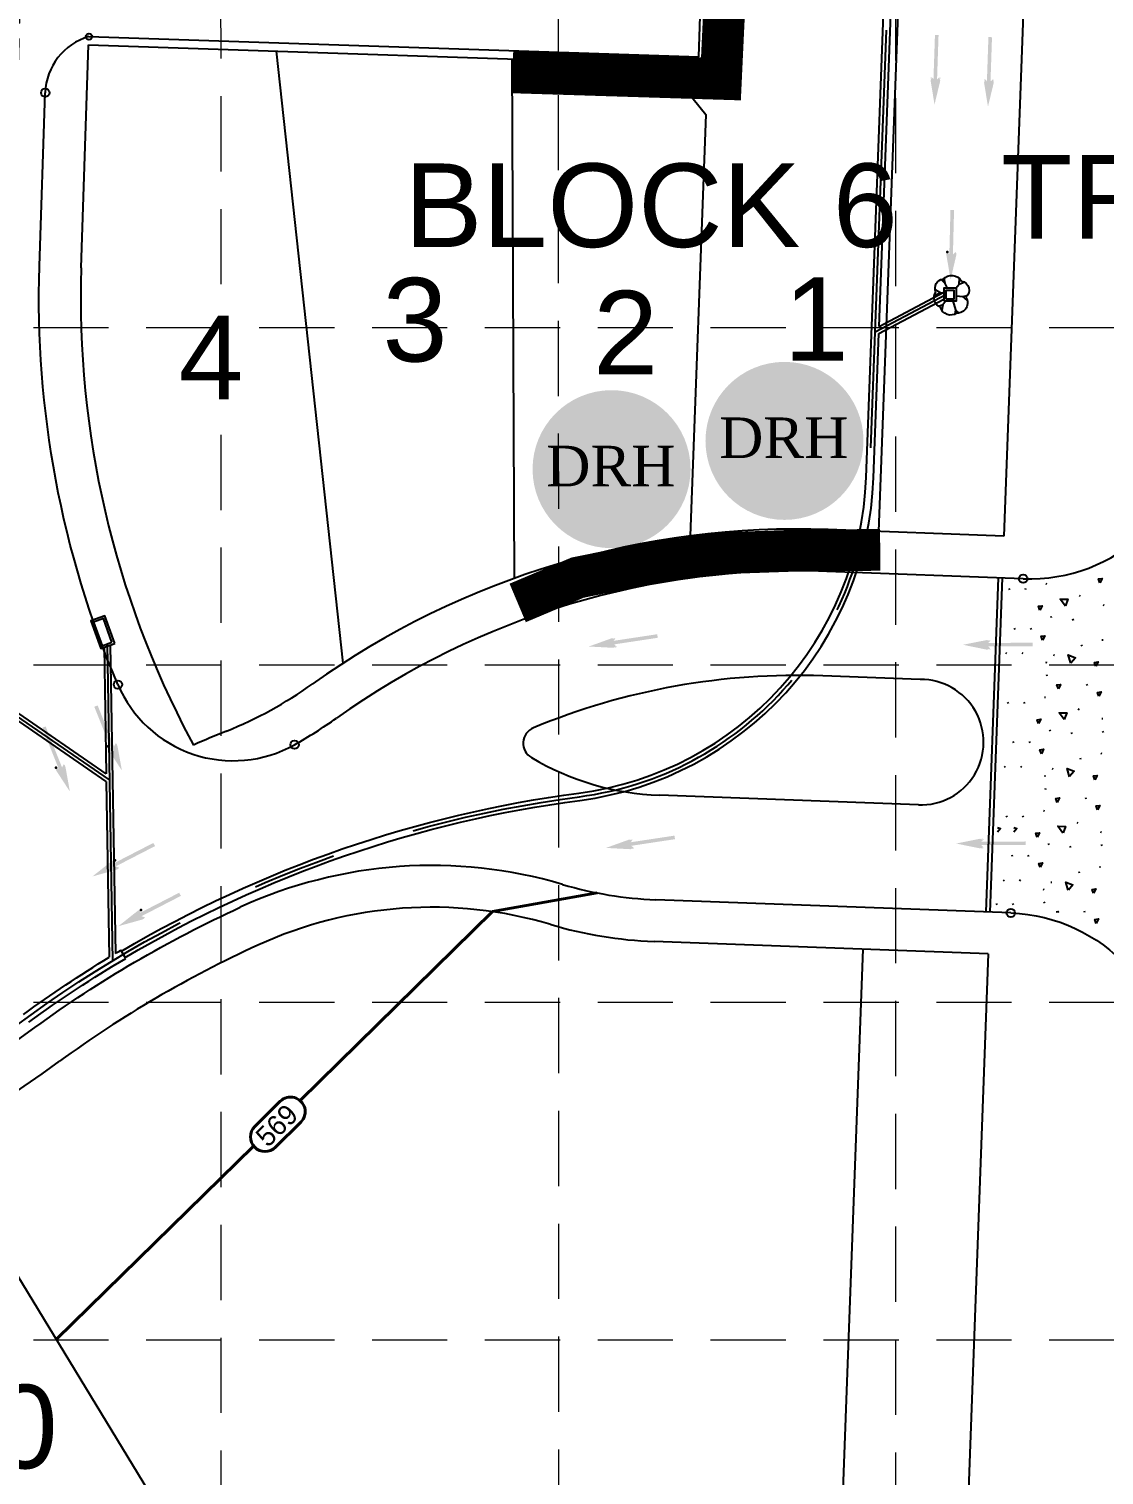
# Model space of a CAD drawing. Header units: feet. Extents: x 10084 to 13321, y 3329 to 8503.
# Drawn here: x 12787.2 to 13044.4, y 6287.3 to 6633.3 of the extents above; entities that cross this region are included whole.
import ezdxf
from ezdxf.enums import TextEntityAlignment as Align

# ---------------------------------------------------------------- set-up
doc = ezdxf.new("R2010")
doc.units = ezdxf.units.FT
doc.header["$LTSCALE"] = 40
doc.header["$MEASUREMENT"] = 0
for name, pattern in [('( Dashdot )', [1.001, 0.5, -0.25, 0.001, -0.25]), ('CENTERX2', [4, 2.5, -0.5, 0.5, -0.5]), ('DASHED', [0.75, 0.5, -0.25]), ('HIDDEN', [0.375, 0.25, -0.125])]:
    doc.linetypes.add(name, pattern=pattern)
for name, color, linetype in [('BASE', 7, 'Continuous'), ('CURB', 4, 'Continuous'), ('EROSION BLANKETS', 84, 'Continuous'), ('flow arrow', 4, 'Continuous'), ('GRID', 254, 'DASHED'), ('INLET', 4, 'Continuous'), ('LEGEND', 7, 'Continuous'), ('Level 1', 7, 'Continuous'), ('Level 18', 7, 'Continuous'), ('LOT', 7, 'Continuous'), ('NAME', 6, 'Continuous'), ('ROW', 3, '( Dashdot )'), ('STORM', 2, 'Continuous'), ('storm CL', 7, 'CENTERX2')]:
    doc.layers.add(name, color=color, linetype=linetype)
doc.styles.add('DRHorton', font='dutcheb.ttf')
doc.styles.get("Standard").update_dxf_attribs({"font": 'ARIAL.TTF'})
doc.styles.add('Style-CB101', font='CB101.shx')

# ---------------------------------------------------------------- blocks, each defined once
blk = doc.blocks.new('DRHorton')
h = blk.add_hatch(color=1)
h.paths.add_polyline_path([(78.69822540696084, 25.78470422915278, 1), (40.43404856909645, 25.78470422915278, 1)])
h.paths.add_polyline_path([(42.32948281545312, 17.90510793809595), (76.50029822822269, 17.90510793809595), (76.50029822822269, 34.86907338622756), (42.32948281545312, 34.86907338622756)], flags=24)
at = {"layer": 'BASE', "color": 176, "style": 'DRHorton'}
blk.add_text('DRH', height=9.814143575853077, dxfattribs=at).set_placement((59.39083912051757, 21.64263810623019), align=Align.CENTER)

msp = doc.modelspace()

# ---------------------------------------------------------------- hatches: boundary and pattern name
at = {"layer": 'flow arrow', "linetype": 'Continuous', "lineweight": 30}
h = msp.add_hatch(color=7, dxfattribs=at)
edge = h.paths.add_edge_path()
edge.add_line((13003.06605824565, 6621.805542651578), (13003.54812531686, 6621.249836050528))
edge.add_line((13003.54812531686, 6621.249836050528), (13003.90536500069, 6631.827710274999))
edge.add_line((13003.90536500069, 6631.827710274999), (13004.76499890381, 6631.799966585169))
edge.add_line((13004.76499890381, 6631.799966585169), (13004.40765993275, 6621.222080442357))
edge.add_line((13004.40765993275, 6621.222080442357), (13005.03329905009, 6621.750009200162))
edge.add_line((13005.03329905009, 6621.750009200162), (13005.03472124133, 6621.751632550022))
edge.add_ellipse((13005.05643371424, 6621.208418183674), major_axis=(0.01891894028124684, 0.5596803770504486), ratio=0.2857142857142858, start_angle=-125.83152777777792, end_angle=14.496719444444523, ccw=False)
edge.add_line((13005.17500314593, 6620.876396723314), (13005.17295095407, 6620.876930233376))
edge.add_line((13005.17295095407, 6620.876930233375), (13003.80111286669, 6615.190397362607))
edge.add_line((13003.80111286669, 6615.190397362607), (13002.8585675527, 6620.95988551949))
edge.add_line((13002.8585675527, 6620.95988551949), (13002.85926657197, 6620.958763917506))
edge.add_ellipse((13003.00146920859, 6621.273152180233), major_axis=(0.01891894028124684, 0.5596803770504486), ratio=0.2857142857142858, start_angle=-17.182672222222322, end_angle=124.7269333333333, ccw=False)
edge.add_line((13003.06678383761, 6621.806255899927), (13003.06605824565, 6621.805542651578))
edge.add_line((13003.06605824565, 6621.805542651578), (13003.06605824565, 6621.805542651578))
edge.add_line((13003.06605824565, 6621.805542651578), (13003.06605824565, 6621.805542651578))
h = msp.add_hatch(color=7, dxfattribs=at)
edge = h.paths.add_edge_path()
edge.add_line((13015.85385824565, 6621.300442651578), (13016.33592531686, 6620.744736050528))
edge.add_line((13016.33592531686, 6620.744736050528), (13016.69316500069, 6631.322610274999))
edge.add_line((13016.69316500069, 6631.322610274999), (13017.55279890381, 6631.294866585169))
edge.add_line((13017.55279890381, 6631.294866585169), (13017.19545993275, 6620.716980442357))
edge.add_line((13017.19545993275, 6620.716980442357), (13017.82109905009, 6621.244909200162))
edge.add_line((13017.82109905009, 6621.244909200162), (13017.82252124133, 6621.246532550022))
edge.add_ellipse((13017.84423371424, 6620.703318183673), major_axis=(0.01891894028124684, 0.5596803770504486), ratio=0.2857142857142858, start_angle=-125.83152777777792, end_angle=14.496719444444523, ccw=False)
edge.add_line((13017.96280314593, 6620.371296723314), (13017.96075095407, 6620.371830233375))
edge.add_line((13017.96075095407, 6620.371830233375), (13016.58891286669, 6614.685297362606))
edge.add_line((13016.58891286669, 6614.685297362606), (13015.6463675527, 6620.45478551949))
edge.add_line((13015.6463675527, 6620.45478551949), (13015.64706657197, 6620.453663917506))
edge.add_ellipse((13015.78926920859, 6620.768052180233), major_axis=(0.01891894028124684, 0.5596803770504486), ratio=0.2857142857142858, start_angle=-17.182672222222322, end_angle=124.7269333333333, ccw=False)
edge.add_line((13015.85458383761, 6621.301155899927), (13015.85385824565, 6621.300442651577))
edge.add_line((13015.85385824565, 6621.300442651578), (13015.85385824565, 6621.300442651578))
edge.add_line((13015.85385824565, 6621.300442651578), (13015.85385824565, 6621.300442651578))
at = {"layer": 'flow arrow'}
h = msp.add_hatch(color=7, dxfattribs=at)
edge = h.paths.add_edge_path()
edge.add_line((12927.4656, 6487.4633), (12927.0074, 6486.8878))
edge.add_line((12927.0074, 6486.8878), (12937.4722, 6488.4699))
edge.add_line((12937.4722, 6488.4699), (12937.6021, 6487.6197))
edge.add_line((12937.6021, 6487.6197), (12927.1371, 6486.0377))
edge.add_line((12927.1371, 6486.0377), (12927.7705, 6485.5191))
edge.add_line((12927.7705, 6485.5191), (12927.77258526707, 6485.517860183679))
edge.add_ellipse((12927.24249017257, 6485.397226762782), major_axis=(0.5537101851058147, 0.08369606269164925), ratio=0.2857142857142856, start_angle=-125.83152777777792, end_angle=14.496719444444523, ccw=False)
edge.add_line((12926.93773347829, 6485.219969048033), (12926.9377, 6485.2222))
edge.add_line((12926.9377, 6485.2222), (12921.0962, 6485.5315))
edge.add_line((12921.0962, 6485.5315), (12926.5962, 6487.5127))
edge.add_line((12926.5962, 6487.5127), (12926.59545144114, 6487.511750532645))
edge.add_ellipse((12926.93053492997, 6487.429406098438), major_axis=(0.5537101851058147, 0.08369606269164925), ratio=0.2857142857142859, start_angle=-17.182672222222322, end_angle=124.7269333333333, ccw=False)
edge.add_line((12927.46659618808, 6487.462630450607), (12927.4656, 6487.4633))
edge.add_line((12927.4656, 6487.4633), (12927.4656, 6487.4633))
edge.add_line((12927.4656, 6487.4633), (12927.4656, 6487.4633))
h = msp.add_hatch(color=7, dxfattribs=at)
edge = h.paths.add_edge_path()
edge.add_line((13017.2007, 6486.9098), (13016.662, 6486.4089))
edge.add_line((13016.662, 6486.4089), (13027.2457, 6486.415800000001))
edge.add_line((13027.2457, 6486.415800000001), (13027.2476, 6485.5558))
edge.add_line((13027.2476, 6485.5558), (13016.6637, 6485.548900000001))
edge.add_line((13016.6637, 6485.548900000001), (13017.2129, 6484.941800000001))
edge.add_line((13017.2129, 6484.941800000001), (13017.2147230224, 6484.940358664772))
edge.add_ellipse((13016.67257761835, 6484.899965691196), major_axis=(0.5599998892044078, 0.0003522655974623564), ratio=0.2857142857142856, start_angle=-125.83152777777792, end_angle=14.496719444444523, ccw=False)
edge.add_line((13016.34483310646, 6484.770040808757), (13016.3452, 6484.7722))
edge.add_line((13016.3452, 6484.7722), (13010.6148, 6485.9475))
edge.add_line((13010.6148, 6485.9475), (13016.3484, 6487.088000000001))
edge.add_line((13016.3484, 6487.088000000001), (13016.34746127192, 6487.087240079232))
edge.add_ellipse((13016.66655684934, 6486.955940563608), major_axis=(0.5599998892044078, 0.0003522655974623564), ratio=0.2857142857142858, start_angle=-17.182672222222322, end_angle=124.7269333333333, ccw=False)
edge.add_line((13017.20159241577, 6486.909010054587), (13017.2007, 6486.9098))
edge.add_line((13017.2007, 6486.9098), (13017.2007, 6486.9098))
edge.add_line((13017.2007, 6486.9098), (13017.2007, 6486.9098))
at = {"layer": 'flow arrow', "linetype": 'Continuous', "lineweight": 30}
h = msp.add_hatch(color=7, dxfattribs=at)
edge = h.paths.add_edge_path()
edge.add_line((12807.8916516997, 6462.35845387285), (12807.53110858116, 6461.623563338155))
edge.add_line((12807.53110858116, 6461.623563338154), (12803.59558357796, 6471.448813611069))
edge.add_line((12803.59558357796, 6471.448813611069), (12802.79876449226, 6471.125332573354))
edge.add_line((12802.79876449226, 6471.125332573355), (12806.73274457497, 6461.303657663421))
edge.add_line((12806.73274457497, 6461.30365766342), (12806.06943939065, 6461.615574580368))
edge.add_line((12806.06943939065, 6461.615574580368), (12806.06739284314, 6461.615790897194))
edge.add_ellipse((12806.22244105919, 6461.101567623028), major_axis=(-0.2082197556489666, 0.519850486090034), ratio=0.2857142857142857, start_angle=342.8173277777778, end_angle=484.7269333333335)
edge.add_line((12806.21898452628, 6460.756531971773), (12806.21907113647, 6460.75764188638))
edge.add_line((12806.21907113647, 6460.75764188638), (12809.405, 6455.858999999999))
edge.add_line((12809.405, 6455.858999999999), (12808.37036702, 6461.61521106025))
edge.add_line((12808.37036702, 6461.615211060249), (12808.37156819811, 6461.614321463442))
edge.add_ellipse((12808.12925710794, 6461.870411825548), major_axis=(-0.2082197556489666, 0.519850486090034), ratio=0.2857142857142855, start_angle=234.1684722222222, end_angle=374.4967194444445)
edge.add_line((12807.89048627247, 6462.358819149843), (12807.8916516997, 6462.35845387285))
edge.add_line((12807.8916516997, 6462.35845387285), (12807.8916516997, 6462.35845387285))
h = msp.add_hatch(color=7, dxfattribs=at)
edge = h.paths.add_edge_path()
edge.add_line((12795.4535516997, 6457.32285387285), (12795.09300858116, 6456.587963338155))
edge.add_line((12795.09300858116, 6456.587963338154), (12791.15748357796, 6466.413213611068))
edge.add_line((12791.15748357796, 6466.413213611069), (12790.36066449226, 6466.089732573355))
edge.add_line((12790.36066449226, 6466.089732573355), (12794.29464457497, 6456.268057663421))
edge.add_line((12794.29464457497, 6456.26805766342), (12793.63133939065, 6456.579974580368))
edge.add_line((12793.63133939065, 6456.579974580368), (12793.62929284314, 6456.580190897193))
edge.add_ellipse((12793.78434105919, 6456.065967623028), major_axis=(-0.2082197556489666, 0.519850486090034), ratio=0.2857142857142857, start_angle=342.8173277777778, end_angle=484.7269333333335)
edge.add_line((12793.78088452628, 6455.720931971773), (12793.78097113647, 6455.72204188638))
edge.add_line((12793.78097113647, 6455.72204188638), (12796.9669, 6450.823399999999))
edge.add_line((12796.9669, 6450.823399999999), (12795.93226702, 6456.57961106025))
edge.add_line((12795.93226702, 6456.579611060249), (12795.93346819811, 6456.578721463442))
edge.add_ellipse((12795.69115710794, 6456.834811825548), major_axis=(-0.2082197556489666, 0.519850486090034), ratio=0.2857142857142855, start_angle=234.1684722222222, end_angle=374.4967194444445)
edge.add_line((12795.45238627247, 6457.323219149843), (12795.4535516997, 6457.32285387285))
edge.add_line((12795.4535516997, 6457.32285387285), (12795.4535516997, 6457.32285387285))
h = msp.add_hatch(color=7, dxfattribs=at)
edge = h.paths.add_edge_path()
edge.add_line((12808.68352507865, 6432.644276901633), (12807.91777071695, 6432.933888817156))
edge.add_line((12807.91777071695, 6432.933888817156), (12817.32693416912, 6437.780453804971))
edge.add_line((12817.32693416912, 6437.780453804971), (12816.92978165022, 6438.543042722196))
edge.add_line((12816.92978165022, 6438.543042722196), (12807.52387516606, 6433.698354476943))
edge.add_line((12807.52387516606, 6433.698354476943), (12807.77161300604, 6434.388324582226))
edge.add_line((12807.77161300604, 6434.388324582227), (12807.77149175564, 6434.390630577569))
edge.add_ellipse((12807.27422437062, 6434.187675547758), major_axis=(0.4978439995742986, 0.2564204051473682), ratio=0.2857142857142856, start_angle=342.8173277777778, end_angle=484.7269333333335)
edge.add_line((12806.93040650106, 6434.15850620978), (12806.93178864356, 6434.158170667451))
edge.add_line((12806.93178864356, 6434.158170667451), (12802.3561, 6430.523599999999))
edge.add_line((12802.3561, 6430.5236), (12807.98879754582, 6432.097576769223))
edge.add_line((12807.98879754582, 6432.097576769223), (12807.98780385316, 6432.096630500354))
edge.add_ellipse((12808.21984630911, 6432.362060844061), major_axis=(0.4978439995742986, 0.2564204051473682), ratio=0.2857142857142854, start_angle=234.1684722222222, end_angle=374.4967194444445)
edge.add_line((12808.68350041656, 6432.645923782876), (12808.68352507865, 6432.644276901633))
edge.add_line((12808.68352507865, 6432.644276901633), (12808.68352507865, 6432.644276901633))
at = {"layer": 'flow arrow'}
h = msp.add_hatch(color=7, dxfattribs=at)
edge = h.paths.add_edge_path()
edge.add_line((12931.5807, 6439.2838), (12931.1225, 6438.7083))
edge.add_line((12931.1225, 6438.7083), (12941.5873, 6440.2904))
edge.add_line((12941.5873, 6440.2904), (12941.7172, 6439.4402))
edge.add_line((12941.7172, 6439.4402), (12931.2522, 6437.858200000001))
edge.add_line((12931.2522, 6437.858200000001), (12931.8856, 6437.3396))
edge.add_line((12931.8856, 6437.3396), (12931.8876986274, 6437.338329219212))
edge.add_ellipse((12931.3576035329, 6437.217695798316), major_axis=(0.5537101851058147, 0.08369606269164925), ratio=0.2857142857142856, start_angle=-125.83152777777792, end_angle=14.496719444444523, ccw=False)
edge.add_line((12931.05284683861, 6437.040438083566), (12931.0528, 6437.0427))
edge.add_line((12931.0528, 6437.0427), (12925.2113, 6437.352))
edge.add_line((12925.2113, 6437.352), (12930.7113, 6439.3332))
edge.add_line((12930.7113, 6439.3332), (12930.71056480146, 6439.332219568179))
edge.add_ellipse((12931.0456482903, 6439.249875133971), major_axis=(0.5537101851058147, 0.08369606269164925), ratio=0.2857142857142859, start_angle=-17.182672222222322, end_angle=124.7269333333333, ccw=False)
edge.add_line((12931.58170954841, 6439.283099486141), (12931.5807, 6439.2838))
edge.add_line((12931.5807, 6439.2838), (12931.5807, 6439.2838))
edge.add_line((12931.5807, 6439.2838), (12931.5807, 6439.2838))
h = msp.add_hatch(color=7, dxfattribs=at)
edge = h.paths.add_edge_path()
edge.add_line((13015.5412, 6439.3716), (13015.0029, 6438.8702))
edge.add_line((13015.0029, 6438.8702), (13025.5866, 6438.8871))
edge.add_line((13025.5866, 6438.8871), (13025.5893, 6438.0271))
edge.add_line((13025.5893, 6438.0271), (13015.0054, 6438.0103))
edge.add_line((13015.0054, 6438.0103), (13015.5552, 6437.403700000001))
edge.add_line((13015.5552, 6437.403700000001), (13015.55710758103, 6437.402106582992))
edge.add_ellipse((13015.01500042973, 6437.361203429606), major_axis=(0.559999309724755, 0.0008792654878080218), ratio=0.2857142857142857, start_angle=-125.83152777777792, end_angle=14.496719444444523, ccw=False)
edge.add_line((13014.6873783316, 6437.230970173615), (13014.6876, 6437.2333))
edge.add_line((13014.6876, 6437.2333), (13008.9561, 6438.4031))
edge.add_line((13008.9561, 6438.4031), (13014.6886, 6439.5491))
edge.add_line((13014.6886, 6439.5491), (13014.68782579527, 6439.548170891115))
edge.add_ellipse((13015.00704479365, 6439.417171725448), major_axis=(0.559999309724755, 0.0008792654878080218), ratio=0.2857142857142859, start_angle=-17.182672222222322, end_angle=124.7269333333333, ccw=False)
edge.add_line((13015.54212428814, 6439.370744744037), (13015.5412, 6439.3716))
edge.add_line((13015.5412, 6439.3716), (13015.5412, 6439.3716))
edge.add_line((13015.5412, 6439.3716), (13015.5412, 6439.3716))
at = {"layer": 'flow arrow', "linetype": 'Continuous', "lineweight": 30}
h = msp.add_hatch(color=7, dxfattribs=at)
edge = h.paths.add_edge_path()
edge.add_line((12814.87212507865, 6420.737776901633), (12814.10637071695, 6421.027388817156))
edge.add_line((12814.10637071695, 6421.027388817156), (12823.51553416912, 6425.873953804971))
edge.add_line((12823.51553416912, 6425.873953804971), (12823.11838165022, 6426.636542722196))
edge.add_line((12823.11838165022, 6426.636542722196), (12813.71247516606, 6421.791854476943))
edge.add_line((12813.71247516606, 6421.791854476943), (12813.96021300604, 6422.481824582226))
edge.add_line((12813.96021300604, 6422.481824582227), (12813.96009175564, 6422.484130577569))
edge.add_ellipse((12813.46282437062, 6422.281175547758), major_axis=(0.4978439995742986, 0.2564204051473682), ratio=0.2857142857142856, start_angle=342.8173277777778, end_angle=484.7269333333335)
edge.add_line((12813.11900650106, 6422.25200620978), (12813.12038864356, 6422.251670667451))
edge.add_line((12813.12038864356, 6422.251670667451), (12808.5447, 6418.617099999999))
edge.add_line((12808.5447, 6418.617099999999), (12814.17739754582, 6420.191076769222))
edge.add_line((12814.17739754582, 6420.191076769222), (12814.17640385316, 6420.190130500354))
edge.add_ellipse((12814.40844630911, 6420.455560844061), major_axis=(0.4978439995742986, 0.2564204051473682), ratio=0.2857142857142854, start_angle=234.1684722222222, end_angle=374.4967194444445)
edge.add_line((12814.87210041656, 6420.739423782876), (12814.87212507865, 6420.737776901633))
edge.add_line((12814.87212507865, 6420.737776901633), (12814.87212507865, 6420.737776901633))
at = {"layer": 'Level 18', "linetype": 'Continuous', "lineweight": 30}
h = msp.add_hatch(color=7, dxfattribs=at)
edge = h.paths.add_edge_path()
edge.add_line((13008.82650000001, 6579.875399999998), (13008.2048, 6579.342999999999))
edge.add_line((13008.2048, 6579.343), (13008.47400000001, 6589.923600000001))
edge.add_line((13008.47400000001, 6589.9236), (13007.61410000001, 6589.941600000001))
edge.add_line((13007.61410000001, 6589.941600000002), (13007.34510000001, 6579.365))
edge.add_line((13007.34510000001, 6579.365), (13006.85880000001, 6579.913399999999))
edge.add_line((13006.85880000001, 6579.913399999999), (13006.85740587665, 6579.914608200415))
edge.add_ellipse((13006.79653645475, 6579.380978700198), major_axis=(0.01425385598533527, 0.5598185666709715), ratio=0.2857142857142858, start_angle=342.8173277777778, end_angle=484.7269333333335)
edge.add_line((13006.65695890778, 6579.065416252), (13006.65720000001, 6579.066400000002))
edge.add_line((13006.65720000001, 6579.066400000002), (13007.64710000001, 6573.3072))
edge.add_line((13007.64710000001, 6573.3072), (13008.97240000001, 6579.003399999999))
edge.add_line((13008.97240000001, 6579.003399999999), (13008.97330132562, 6579.002351452345))
edge.add_ellipse((13008.85196892515, 6579.333373186899), major_axis=(0.01425385598533527, 0.5598185666709715), ratio=0.2857142857142856, start_angle=234.1684722222222, end_angle=374.4967194444445)
edge.add_line((13008.82573001151, 6579.87638769026), (13008.82650000001, 6579.875399999998))
edge.add_line((13008.82650000001, 6579.875399999998), (13008.82650000001, 6579.875399999998))

# ---------------------------------------------------------------- linework, layer by layer
at = {"layer": 'CURB', "color": 7}
for p, q in [((12947.4377, 6626.6071), (12951.355, 6744.8817)), ((12801.5177, 6631.4398), (12947.4377, 6626.6071)), ((12789.6922, 6576.487300000001), (12791.06692038026, 6617.994331363872)), ((13025.00452246773, 6501.750109302042), (12978.0039, 6503.4959)), ((13019.00858913846, 6501.972818735313), (13016.03908913846, 6422.027918735313)), ((13020.0079, 6501.9357), (13017.0384, 6421.9908)), ((13030.43, 6500.5841), (13030.6812, 6500.5338)), ((13021.778, 6499.0519), (13021.6524, 6499.378500000001)), ((13025.6829, 6499.0519), (13025.5573, 6499.378500000001)), ((13038.4139, 6497.7617), (13038.6651, 6497.5609)), ((13044.108, 6495.4965), (13044.3592, 6495.4462)), ((13031.8115, 6492.421), (13031.6859, 6492.747600000001)), ((13037.0106, 6491.7932), (13036.885, 6492.1197)), ((13023.059, 6489.6331), (13022.9334, 6489.9597)), ((13026.9639, 6489.6331), (13026.8383, 6489.9597)), ((13043.8598, 6487.1543), (13044.111, 6487.104)), ((13020.7806, 6484.0333), (13021.0317, 6483.8324)), ((13024.6855, 6484.0333), (13024.9366, 6483.8324)), ((13032.2343, 6483.5082), (13032.4856, 6483.458000000001)), ((13039.1127, 6485.622100000001), (13038.9871, 6485.9487)), ((13030.3795, 6481.768), (13030.6307, 6481.7177)), ((13000.3842, 6477.647400000001), (12977.076, 6478.5131)), ((13030.7593, 6478.424), (13030.6337, 6478.7505)), ((13040.3937, 6476.2033), (13040.2681, 6476.5299)), ((13030.1313, 6473.4258), (13030.3825, 6473.3755)), ((13021.4793, 6471.893700000001), (13021.3537, 6472.220200000001)), ((13025.3842, 6471.893700000001), (13025.2586, 6472.220200000001)), ((13038.1153, 6470.6035), (13038.3664, 6470.402700000001)), ((13043.8093, 6468.3382), (13044.0605, 6468.2879)), ((13022.7603, 6462.4749), (13022.6347, 6462.8014)), ((13026.6652, 6462.4749), (13026.5396, 6462.8014)), ((13031.5128, 6465.2628), (13031.3872, 6465.589300000001)), ((13036.7119, 6464.6349), (13036.5863, 6464.9615)), ((13044.1891, 6464.9942), (13044.0635, 6465.3207)), ((13043.5611, 6459.996), (13043.8123, 6459.9457)), ((13020.4819, 6456.875), (13020.733, 6456.6742)), ((13024.3868, 6456.875), (13024.6379, 6456.6742)), ((13031.9356, 6456.35), (13032.1869, 6456.2997)), ((13038.814, 6458.463900000001), (13038.6884, 6458.7904)), ((13030.0808, 6454.6097), (13030.3321, 6454.5594)), ((12999.9459, 6447.6598), (12938.0216, 6449.9431)), ((13030.4606, 6451.2657), (13030.335, 6451.5923)), ((13040.095, 6449.0451), (13039.9694, 6449.3716)), ((13029.8326, 6446.2675), (13030.0839, 6446.2173)), ((13021.1806, 6444.7354), (13021.0551, 6445.061900000001)), ((13025.0855, 6444.7354), (13024.96, 6445.061900000001)), ((13037.8166, 6443.4452), (13038.0677, 6443.2444)), ((13031.2141, 6438.1045), (13031.0885, 6438.431)), ((13043.5106, 6441.1799), (13043.7619, 6441.1296)), ((13022.4616, 6435.3166), (13022.3361, 6435.6431)), ((13026.3665, 6435.3166), (13026.241, 6435.6431)), ((13036.4132, 6437.4766), (13036.2877, 6437.8032)), ((13043.8904, 6437.8359), (13043.7648, 6438.1625)), ((13038.5153, 6431.305600000001), (13038.3898, 6431.632100000001)), ((13043.2624, 6432.8377), (13043.5137, 6432.7875)), ((13020.1832, 6429.7167), (13020.4344, 6429.5159)), ((13024.0881, 6429.7167), (13024.3393, 6429.5159)), ((13031.637, 6429.1917), (13031.8882, 6429.1414)), ((13022.03504117252, 6421.805217908262), (12937.0936, 6424.960300000001)), ((13029.7821, 6427.4514), (13030.0334, 6427.4012)), ((13030.1619, 6424.1075), (13030.0363, 6424.434)), ((13018.7799, 6423.7482), (13018.6543, 6424.0747)), ((13022.6848, 6423.7482), (13022.5592, 6424.0747)), ((13039.7963, 6421.8868), (13039.6707, 6422.2133))]:
    msp.add_line(p, q, dxfattribs=at)
at = {"layer": 'CURB', "color": 7, "flags": 128}
for points in [[(13043.3799, 6500.774600000001), (13043.0533, 6501.7039), (13043.9325, 6501.829400000001), (13043.3799, 6500.774600000001)], [(13028.9903, 6494.2474), (13028.6637, 6495.1768), (13029.5429, 6495.3023), (13028.9903, 6494.2474)], [(13035.127, 6495.2169), (13033.8906, 6496.8516), (13035.7189, 6496.8221), (13035.142, 6495.249000000001)], [(13029.6515, 6487.0461), (13029.3249, 6487.9755), (13030.204, 6488.101000000001), (13029.6515, 6487.0461)], [(13036.4001, 6481.5533), (13035.7973, 6483.5123), (13037.5052, 6482.8594), (13036.4252, 6481.5784)], [(13042.4201, 6480.8176), (13042.0935, 6481.747), (13042.9727, 6481.8725), (13042.4201, 6480.8176)], [(13033.4217, 6475.410000000001), (13033.0951, 6476.339400000001), (13033.9742, 6476.4649), (13033.4217, 6475.410000000001)], [(13043.0813, 6473.616300000001), (13042.7547, 6474.545700000001), (13043.6338, 6474.671200000001), (13043.0813, 6473.616300000001)], [(13034.8283, 6468.0586), (13033.5919, 6469.6933), (13035.4202, 6469.6639), (13034.8433, 6468.090700000001)], [(13028.6916, 6467.0891), (13028.365, 6468.0185), (13029.2442, 6468.144), (13028.6916, 6467.0891)], [(13029.3528, 6459.8878), (13029.0262, 6460.8172), (13029.9053, 6460.942700000001), (13029.3528, 6459.8878)], [(13036.1014, 6454.395), (13035.4986, 6456.3541), (13037.2066, 6455.7011), (13036.1265, 6454.4201)], [(13042.1214, 6453.6594), (13041.7948, 6454.5887), (13042.674, 6454.7142), (13042.1214, 6453.6594)], [(13033.123, 6448.2518), (13032.7964, 6449.181100000001), (13033.6755, 6449.3066), (13033.123, 6448.2518)], [(13042.7826, 6446.458000000001), (13042.456, 6447.387400000001), (13043.3351, 6447.512900000001), (13042.7826, 6446.458000000001)], [(13018.8889, 6442.2342), (13019.5732, 6441.9726), (13018.8472, 6441.1117)], [(13022.7938, 6442.2342), (13023.4781, 6441.9726), (13022.7521, 6441.1117)], [(13034.5297, 6440.9003), (13033.2932, 6442.535), (13035.1215, 6442.5056), (13034.5446, 6440.932400000001)], [(13028.393, 6439.9309), (13028.0663, 6440.8602), (13028.9455, 6440.9857), (13028.393, 6439.9309)], [(13029.0541, 6432.729600000001), (13028.7275, 6433.6589), (13029.6066, 6433.7844), (13029.0541, 6432.729600000001)], [(13035.8027, 6427.236800000001), (13035.1999, 6429.1958), (13036.9079, 6428.5428), (13035.8278, 6427.2619)], [(13041.8228, 6426.5011), (13041.4961, 6427.4304), (13042.3753, 6427.5559), (13041.8228, 6426.5011)], [(13032.9209, 6422.0832), (13033.3769, 6422.148300000001), (13033.2596, 6421.924300000001)], [(13042.4839, 6419.299800000001), (13042.1573, 6420.2291), (13043.0364, 6420.354600000001), (13042.4839, 6419.299800000001)]]:
    msp.add_lwpolyline(points, dxfattribs=at)
at = {"layer": 'CURB', "color": 7}
for centre, radius in [((12801.5177, 6631.4398), 0.75), ((12791.06692038048, 6617.994331363968), 1), ((13025.00452199281, 6501.750109321049), 1), ((12808.44281289996, 6476.421366432442), 1), ((12850.69961832854, 6462.032448927018), 1), ((13022.03504095602, 6421.805217917769), 1)]:
    msp.add_circle(centre, radius, dxfattribs=at)
for centre, radius, start, end in [((12805.55897405622, 6617.514351927244), 14.5, 106.1831423792739, 178.1030468439623), ((13026.48925823172, 6541.722544301932), 39.99999999999999, 267.8727833333334, 357.8727694444445), ((12970.95144569443, 6313.626806671941), 190, 87.87277777777778, 125.4577194444445), ((12836.03267879351, 6488.202677903396), 30, 203.1232527777778, 299.268175), ((12970.95144569443, 6313.626806671941), 165, 87.87277777777778, 112.4819111111111), ((13000.53618604333, 6462.648137912817), 15.00000000000013, 267.7446472222222, 90.58061388888892), ((12796.92084074045, 6557.989955569963), 110, 299.2681744195549, 305.4577194444444), ((12909.38637394029, 6462.390854546109), 4, 112.4819111111111, 239.4039527777778), ((12940.43427797833, 6514.898260260396), 64.9999999999996, 239.4039527777778, 267.8727777777778), ((12883.54732396871, 6323.159181135905), 110, 73.4749361111111, 114.6153722222222), ((12940.43427797833, 6514.898260260396), 89.9999999999996, 253.4749361111111, 267.8727777777778), ((12544.23367278721, 6729.824416577059), 415, 261.92395, 306.0765055555556)]:
    msp.add_arc(centre, radius, start, end, dxfattribs=at)
at = {"layer": 'CURB', "color": 7, "extrusion": (0, 0, -1)}
for centre, radius, start, end in [((-13024.56343062142, 6568.708302646038), 235, 336.876748188133, 1.896944444444413), ((-12956.43914878313, 6164.062412233376), 285, 53.92349722222222, 65.38462830473071), ((-13020.55029696544, 6381.832783224816), 39.99999999999999, 92.12722777777779, 182.1272111111111)]:
    msp.add_arc(centre, radius, start, end, dxfattribs=at)
at = {"layer": 'EROSION BLANKETS', "linetype": 'Continuous', "lineweight": 40, "const_width": 10}
for points in [[(12902.85897274382, 6622.888185326531), (12952.70787598029, 6621.334040290411), (12953.67957377932, 6642.120710574599)], [(12904.08604741421, 6495.956913107885), (12918.40631277752, 6502.005398463226), (12934.34013547554, 6505.231264546702), (12953.09768837736, 6507.852278480997), (12970.44335670516, 6508.457130630176), (12990.81444746958, 6508.658748013238)]]:
    msp.add_lwpolyline(points, dxfattribs=at)
at = {"layer": 'flow arrow', "color": 7, "linetype": 'Continuous', "lineweight": 30}
for p in [(12806.06943939067, 6461.615574580357), (12793.63133939067, 6456.579974580357), (12807.77161300607, 6434.388324582237), (12813.96021300607, 6422.481824582237)]:
    msp.add_point(p, dxfattribs=at)
at = {"layer": 'GRID', "color": 252, "linetype": 'HIDDEN', "lineweight": 0, "ltscale": 1.8}
for p, q in [((12833.26712628565, 3737.178583056817), (12833.01625639823, 8419.972418493564)), ((12914.1277790513, 3737.449963833547), (12913.72605084076, 8419.972418493564)), ((12994.67846713933, 3736.748015852864), (12994.43584528329, 8419.972418493564)), ((10169.23657344577, 6561.837548413763), (13236.20876226296, 6561.837548413763)), ((10169.23657344577, 6481.127753971015), (13236.20876226296, 6481.127753971015)), ((10169.23657344577, 6400.417959528487), (13236.20876226296, 6400.417959528487)), ((10169.23657344577, 6319.708165085958), (13236.20876226296, 6319.708165085958))]:
    msp.add_line(p, q, dxfattribs=at)
at = {"layer": 'INLET', "color": 5}
for p, q in [((13006.34704726096, 6572.395141755425), (13005.39570539262, 6573.309997424238)), ((13006.34704725791, 6572.395141755425), (13006.11429269387, 6573.676865172277)), ((13009.69445282449, 6572.195263783686), (13009.79852190619, 6573.545280416273)), ((13005.2005976104, 6570.175784594257), (13003.71708947111, 6569.433620700705)), ((13005.2005976104, 6570.175784594257), (13003.98009189734, 6570.856685528123)), ((13006.0335, 6570.006539643544), (13005.2005976104, 6570.175784594257)), ((13006.93309045991, 6571.222534672079), (13006.34704726401, 6572.395141752373)), ((13008.93182265999, 6571.222534672079), (13009.69445282449, 6572.195263783686)), ((13009.69445282449, 6572.195263783686), (13010.91160277719, 6572.722478838465)), ((13005.76616707968, 6567.300205658131), (13004.80371760003, 6566.90863877987)), ((13005.76616707968, 6567.300205658131), (13005.5269591113, 6566.032921454513)), ((13006.52457361065, 6568.222534672079), (13005.76616707968, 6567.300205658131)), ((13008.16624917142, 6568.222534672079), (13008.84556618549, 6566.068236497086)), ((13009.0335, 6569.460877617726), (13010.48108918424, 6569.236721607104)), ((13010.48108918424, 6569.236721607104), (13011.69070065004, 6569.540306366162)), ((13010.48108918424, 6569.236721607104), (13011.6430957091, 6568.313508957183)), ((13008.84556618549, 6566.068236497086), (13008.62739801324, 6565.01824867397)), ((13008.84556618549, 6566.068236497086), (13009.67259147923, 6565.30733337199))]:
    msp.add_line(p, q, dxfattribs=at)
at = {"layer": 'INLET', "color": 5, "flags": 128}
for points in [[(13006.0335, 6568.222534672079), (13009.0335, 6568.222534672079), (13009.0335, 6571.222534672079), (13006.0335, 6571.222534672079)], [(13006.5335, 6568.722534672079), (13008.5335, 6568.722534672079), (13008.5335, 6570.722534672079), (13006.5335, 6570.722534672079)], [(12807.676, 6486.2721), (12805.2862, 6492.8517), (12801.9963, 6491.657399999999), (12804.3863, 6485.0775)], [(12807.0354, 6486.5713), (12804.9867, 6492.2113), (12802.6372, 6491.3579), (12804.6856, 6485.717900000001)]]:
    msp.add_lwpolyline(points, close=True, dxfattribs=at)
at = {"layer": 'INLET', "color": 5, "extrusion": (0, 0, -1)}
for centre, radius, start, end in [((-13006.07268492982, 6571.284290142368), 2.135835037529565, 335.3349897158809, 83.77467684771706), ((-13007.88485037909, 6571.607557241506), 2.723400416314087, 41.3707277117325, 151.036815747069), ((-13006.11185343035, 6568.967902789291), 2.439628579364848, 290.4810291647236, 35.74204782504647), ((-13009.94878476212, 6570.800289803852), 2.149843999740711, 98.52926375420249, 231.7114632074511), ((-13007.65593868653, 6567.294047215397), 2.474468066097977, 234.4675909856148, 345.6912014127652), ((-13009.27018246933, 6567.720012787725), 2.446007960741904, 145.288561321233, 274.1303002548758)]:
    msp.add_arc(centre, radius, start, end, dxfattribs=at)
at = {"layer": 'Level 1', "color": 35, "linetype": 'Continuous', "lineweight": 40}
for p, q in [((12923.11889140599, 6426.579647340312), (12898.04849173559, 6422.102175499741)), ((12852.01103846858, 6376.9439148381), (12898.04849173559, 6422.102175499741)), ((12793.69138648335, 6319.738012707908), (12840.89440856349, 6366.039582924895))]:
    msp.add_line(p, q, dxfattribs=at)
at = {"layer": 'Level 1', "color": 35, "linetype": 'Continuous', "lineweight": 40, "flags": 128}
msp.add_lwpolyline([(12852.2097, 6371.7694), (12846.1217, 6365.734600000001), (12846.12152346773, 6365.735028338531, -0.9999999999999999), (12841.19356211555, 6370.706466451528), (12841.1937, 6370.7059), (12847.2816, 6376.7403), (12847.28152047898, 6376.74118472609, -0.9999999999999999), (12852.20948183117, 6371.769746613094)], format="xyb", dxfattribs=at)
at = {"layer": 'Level 18', "color": 7, "linetype": 'Continuous', "lineweight": 30}
msp.add_point((13006.85880000001, 6579.913399999999), dxfattribs=at)
at = {"layer": 'LOT', "color": 7}
for p, q in [((12999.665742378, 6762.501088094729), (12990.3998215247, 6513.042335117649)), ((12862.3558215949, 6481.576175310526), (12846.40528904996, 6627.952074752037)), ((12903.29830667135, 6501.836935996582), (12902.76066061281, 6626.085659749138)), ((12939.3757997589, 6624.873009405805), (12949.0752428602, 6612.828129779962)), ((12949.0752428602, 6612.828129779962), (12945.32928449049, 6511.978778820155)), ((12986.68797123631, 6413.111248023927), (12963.44883700369, 5787.463183666494)), ((12765.10767724845, 6366.72708230842), (12837.74468265023, 6247.318267787714))]:
    msp.add_line(p, q, dxfattribs=at)
at = {"layer": 'ROW', "color": 7, "linetype": 'Continuous'}
for p, q in [((13042.5702, 7109.3613), (13020.3791, 6511.9288)), ((12949.3704, 6624.542), (12953.3448, 6744.5397)), ((12799.6867, 6576.1562), (12801.4515, 6629.440900000001)), ((12801.4515, 6629.440900000001), (12949.3704, 6624.542)), ((13020.3791, 6511.9288), (12978.3751, 6513.489)), ((12825.8613, 6463.150400000001), (12826.4964, 6461.9548)), ((13016.6673, 6411.9977), (12936.7224, 6414.9672)), ((13016.6673, 6411.9977), (12993.4282, 5786.3496))]:
    msp.add_line(p, q, dxfattribs=at)
for centre, radius, start, end in [((13024.56343062142, 6568.708302646038), 225, 178.1030555555556, 207.9788833333333), ((12970.95144569443, 6313.626806671941), 200, 87.87277777777778, 125.4577194444445), ((12796.92084074045, 6557.989955569963), 100, 292.0451555555556, 305.4577194444444), ((12956.43914878313, 6164.062412233376), 325, 112.0451555555556, 113.5671583333333), ((12883.54732396871, 6323.159181135905), 100, 73.4749361111111, 114.6153722222222), ((12940.43427797833, 6514.898260260396), 99.9999999999996, 253.4749361111111, 267.8727777777778), ((12956.43914878313, 6164.062412233376), 275, 114.6153722222222, 126.0765055555556), ((12544.23367278721, 6729.824416577059), 425, 261.92395, 306.0765055555556)]:
    msp.add_arc(centre, radius, start, end, dxfattribs=at)
at = {"layer": 'STORM', "color": 5}
for p, q in [((12987.4629, 6525.9754), (13008.8223, 7101.016500000001)), ((12990.5567, 6562.121399999999), (12998.878, 6786.149100000001)), ((12990.5567, 6562.121399999999), (13006.0335, 6570.3066)), ((12990.4924, 6560.3905), (13006.0335, 6568.6097)), ((12989.2117, 6525.910400000001), (12990.4924, 6560.3905)), ((12805.1241, 6485.345399999999), (12805.64390307932, 6455.064397878964)), ((12806.615, 6485.8868), (12807.8817, 6412.1026)), ((12805.6756, 6453.220700000001), (12774.9504, 6474.394)), ((12805.6439, 6455.0644), (12776.6817, 6475.0227)), ((12805.67555165258, 6453.220717920468), (12806.39675487838, 6411.207199060029)), ((12810.30819160131, 6410.928791027558), (12809.16206747337, 6412.864998525955))]:
    msp.add_line(p, q, dxfattribs=at)
for radius in [79.125, 80.875]:
    msp.add_arc((12908.39247323573, 6528.912404653332), radius, 277.5020472222052, 357.8727638888885, dxfattribs=at)
at = {"layer": 'STORM', "color": 5, "extrusion": (0, 0, -1)}
for centre, radius, start, end in [((-12956.43910444446, 6164.062316074023), 288.875089547323, 59.3768805555482, 82.4979638888956), ((-12956.43910444446, 6164.062316074023), 287.1250895473229, 59.3768805555482, 82.4979638888956), ((-12956.43914878313, 6164.062412233376), 289.125, 53.83828611110555, 58.73792803345138), ((-12956.43914878313, 6164.062412233376), 286.875, 53.83828611110555, 59.37686388886235), ((-12956.43914878313, 6164.062412233376), 289.125, 59.08155356945017, 59.37686388886235)]:
    msp.add_arc(centre, radius, start, end, dxfattribs=at)
at = {"layer": 'storm CL', "color": 5}
for p, q in [((12989.6314, 6560.783600000001), (13006.5335, 6569.722500000001)), ((12805.8605, 6486.144600000001), (12807.1615, 6410.355299999999)), ((12806.4188, 6453.6194), (12775.3107, 6475.0566))]:
    msp.add_line(p, q, dxfattribs=at)
at = {"layer": 'storm CL', "color": 5, "flags": 128}
msp.add_lwpolyline([(12223.92470800375, 6063.723429705279, 0.1385568702891316), (12234.20936600054, 6094.687353535147), (12234.2094, 6094.687400000001), (12236.948, 6155.069), (12236.94803540421, 6155.068999285195, 0.08813891432060571), (12225.11172809717, 6245.253451968779), (12225.11172909318, 6245.25344881961, -0.08177147819245457), (12213.98761841737, 6322.435115682302), (12213.98761929934, 6322.435117929015, -0.2023426081522623), (12257.54672416849, 6339.139284257321), (12257.5467, 6339.139300000001), (12345.5189, 6336.2257), (12345.51886031627, 6336.225678350535, -0.02688836553345039), (12486.63382285725, 6323.890607578539), (12486.6338263059, 6323.890607089121, 0.1672385345139733), (12748.4919, 6374.326800000001), (12783.9771, 6394.7155), (12783.97707806597, 6394.715521203915, -0.1284748281964501), (12918.8374026136, 6449.597188898148, 0.3658031563201588), (12988.33734218974, 6525.942905044672), (12988.3373, 6525.942899999999), (13009.6832, 7100.6218), (13014.1354, 7104.755200000001), (13020.3754, 7104.523399999999)], format="xyb", dxfattribs=at)

# ---------------------------------------------------------------- block references
at = {"layer": 'LEGEND', "xscale": 0.9878399999938665, "yscale": 0.9878399999943213, "zscale": 0.9878399999942583}
for p in [(12909.06729290605, 6509.252185415768), (12867.70033602334, 6502.485871926074)]:
    msp.add_blockref('DRHorton', p, dxfattribs=at)

# ---------------------------------------------------------------- texts
at = {"layer": 'Level 1', "color": 35, "linetype": 'Continuous', "lineweight": 40, "style": 'Style-CB101'}
msp.add_text('569', height=4.8, rotation=44.74836666666667, dxfattribs=at).set_placement((12840.94752650136, 6368.909986134627), align=Align.TOP_LEFT)
at = {"layer": 'NAME', "color": 7}
msp.add_text('CHEROKEE ROSE TRAIL', height=20, rotation=88.44469166666667, dxfattribs=at).set_placement((12773.40601218175, 6573.536566376965), align=Align.MIDDLE_LEFT)
for s, p in [('BLOCK 6', (12877.0058, 6591.0898999)), ('TRACT 10', (13019.6913, 6593.0941999)), ('3', (12871.7532, 6563.7073999)), ('1', (12967.7254, 6563.8782999)), ('2', (12922.133, 6560.6291999)), ('4', (12822.9636, 6554.672399900001)), ('50', (12762.98044706704, 6298.919543914504))]:
    msp.add_text(s, height=20, dxfattribs=at).set_placement(p, align=Align.MIDDLE_LEFT)

doc.saveas('drawing.dxf')
